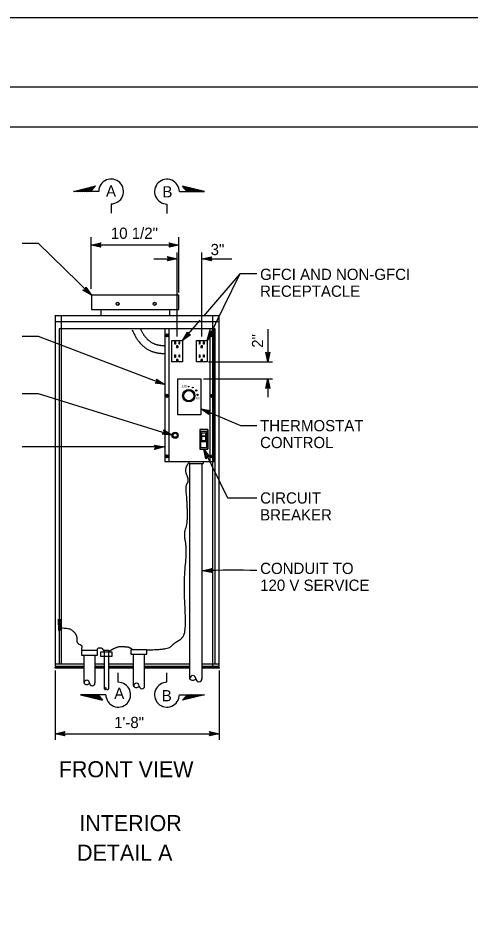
# Model space of a CAD drawing. Extents: x -893 to 867, y -474 to 712.
# Drawn here: x -430 to -148, y 155 to 712 of the extents above; entities that cross this region are included whole.
import ezdxf

# ---------------------------------------------------------------- set-up
doc = ezdxf.new("R2010")
doc.units = 0
for name, color, linetype in [('13 Ramp Align', 7, 'Continuous'), ('border_PLOTTING-ELEMENTS', 7, 'Continuous'), ('border_rw_22x34_Cut_Lines', 7, 'Continuous'), ('border_SHEET', 7, 'Continuous'), ('es_DETAIL', 7, 'Continuous'), ('es_DETAIL-anno', 7, 'Continuous'), ('pp_PRESENTATION', 7, 'Continuous')]:
    doc.layers.add(name, color=color, linetype=linetype)

# ---------------------------------------------------------------- blocks, each defined once
blk = doc.blocks.new('QC1P')
at = {"layer": '13 Ramp Align'}
for p, q in [((0.0981, -0.0688), (0, -0.0688)), ((0, -0.0688), (0, -0.3063)), ((0.0105, -0.0875), (0.0855, -0.0875)), ((0.1, -0.0688), (0.1, -0.3063)), ((0.1, -0.3063), (0.1, -0.0688))]:
    blk.add_line(p, q, dxfattribs=at)
for points in [[(0, -0.0688), (0, -0.3063), (0.1, -0.3063)], [(0.0105, -0.0875), (0.0105, -0.2875), (0.0855, -0.2875), (0.0855, -0.0875)], [(0.023, -0.1125), (0.023, -0.2), (0.073, -0.2), (0.073, -0.15)], [(0.023, -0.2), (0.023, -0.2125), (0.073, -0.2125), (0.073, -0.2)]]:
    blk.add_lwpolyline(points, dxfattribs=at)
for points in [[(0.023, -0.1125), (0.023, -0.15), (0.073, -0.15), (0.073, -0.1125)], [(0.023, -0.15), (0.023, -0.2), (0.073, -0.2), (0.073, -0.15)], [(0.023, -0.15), (0.023, -0.2), (0.073, -0.2), (0.073, -0.15)]]:
    blk.add_lwpolyline(points, close=True, dxfattribs=at)

msp = doc.modelspace()

# ---------------------------------------------------------------- linework, layer by layer
at = {"layer": 'border_PLOTTING-ELEMENTS'}
for points in [[(-893.46, -474.05), (866.55, -474.05), (866.55, 711.96), (-893.46, 711.96)], [(-863.46, 668.96), (836.55, 668.96), (836.55, -431.05), (-863.46, -431.05)]]:
    msp.add_lwpolyline(points, close=True, dxfattribs=at)
at = {"layer": 'border_rw_22x34_Cut_Lines'}
msp.add_lwpolyline([(-863.46, 668.96), (836.55, 668.96), (836.55, -431.05), (-863.46, -431.05)], close=True, dxfattribs=at)
at = {"layer": 'border_SHEET'}
msp.add_line((-813.46, 643.96), (811.55, 643.96), dxfattribs=at)
at = {"layer": 'es_DETAIL'}
for p, q in [((-378.39, 530.15), (-378.39, 526.7)), ((-335.54, 530.15), (-335.54, 526.7)), ((-406.85, 526.62), (-406.85, 307.9)), ((-304.53, 526.31), (-406.85, 526.31)), ((-402.89, 309.18), (-402.89, 526.37)), ((-308.49, 307.9), (-308.49, 526.62)), ((-304.53, 307.9), (-304.53, 526.62)), ((-304.53, 522.48), (-406.85, 522.48)), ((-338.42, 518.08), (-338.42, 435.59)), ((-335.87, 518.08), (-335.87, 435.59)), ((-310.29, 518.08), (-310.29, 435.59)), ((-307.73, 435.59), (-307.73, 518.08)), ((-337.95, 513.58), (-336.48, 514.79)), ((-337.83, 513.43), (-336.35, 514.64)), ((-309.81, 513.58), (-308.34, 514.79)), ((-309.69, 513.43), (-308.22, 514.64)), ((-331.26, 507.13), (-331.26, 506.62)), ((-315.91, 507.13), (-315.91, 506.62)), ((-331.26, 498.69), (-331.26, 498.18)), ((-315.91, 498.69), (-315.91, 498.18)), ((-337.95, 475.91), (-336.48, 477.12)), ((-337.83, 475.76), (-336.35, 476.97)), ((-309.81, 475.91), (-308.34, 477.12)), ((-309.69, 475.76), (-308.22, 476.97)), ((-338.42, 435.59), (-307.73, 435.59)), ((-337.95, 438.24), (-336.48, 439.45)), ((-337.83, 438.08), (-336.35, 439.3)), ((-323.55, 435.6), (-323.55, 434.35)), ((-323.55, 434.35), (-314.46, 434.35)), ((-322.85, 347.41), (-322.85, 434.28)), ((-315.17, 377.15), (-315.17, 434.39)), ((-314.46, 435.6), (-314.46, 434.35)), ((-309.81, 438.24), (-308.34, 439.45)), ((-309.69, 438.08), (-308.22, 439.3)), ((-315.17, 299.93), (-315.17, 377.15)), ((-322.85, 299.93), (-322.85, 348.43)), ((-403.1, 336.84), (-405.07, 336.84)), ((-404.87, 336.84), (-404.86, 330.34)), ((-404.68, 336.84), (-404.66, 330.34)), ((-404.48, 336.84), (-404.46, 330.34)), ((-404.28, 336.84), (-404.27, 330.34)), ((-404.09, 336.84), (-404.07, 330.34)), ((-403.89, 336.84), (-403.87, 330.34)), ((-403.69, 336.84), (-403.68, 330.34)), ((-403.5, 336.84), (-403.48, 330.34)), ((-403.3, 336.84), (-403.28, 330.34)), ((-403.1, 336.84), (-403.08, 330.34)), ((-403.08, 330.34), (-405.05, 330.34)), ((-376.19, 317.92), (-376.19, 293.78)), ((-376.19, 317.92), (-373.63, 317.92)), ((-373.63, 317.92), (-373.63, 293.78)), ((-388.72, 297.52), (-388.72, 314.76)), ((-381.92, 297.52), (-381.92, 314.76)), ((-358.02, 295.59), (-358.02, 315.12)), ((-351.22, 295.59), (-351.22, 315.12)), ((-388.72, 309.18), (-406.85, 309.18)), ((-406.85, 307.9), (-388.72, 307.9)), ((-376.19, 309.18), (-381.92, 309.18)), ((-381.92, 307.9), (-376.19, 307.9)), ((-358.02, 309.18), (-373.63, 309.18)), ((-373.63, 307.9), (-358.02, 307.9)), ((-322.85, 309.18), (-351.22, 309.18)), ((-351.22, 307.9), (-322.85, 307.9)), ((-304.53, 309.18), (-315.17, 309.18)), ((-315.17, 307.9), (-304.53, 307.9))]:
    msp.add_line(p, q, dxfattribs=at)
for points in [[(-384.15, 539.1), (-384.15, 530.15), (-329.79, 530.15), (-329.79, 539.1)], [(-334.08, 510.97), (-327.42, 510.97), (-327.42, 497.66), (-334.08, 497.66)], [(-332.28, 510.2), (-331.9, 510.2), (-331.9, 508.54), (-332.28, 508.54)], [(-329.6, 510.07), (-329.21, 510.07), (-329.21, 508.66), (-329.6, 508.66)], [(-318.73, 510.97), (-312.08, 510.97), (-312.08, 497.66), (-318.73, 497.66)], [(-316.94, 510.2), (-316.55, 510.2), (-316.55, 508.54), (-316.94, 508.54)], [(-314.25, 510.07), (-313.87, 510.07), (-313.87, 508.66), (-314.25, 508.66)], [(-332.28, 502.01), (-331.9, 502.01), (-331.9, 500.35), (-332.28, 500.35)], [(-329.6, 501.88), (-329.21, 501.88), (-329.21, 500.48), (-329.6, 500.48)], [(-316.94, 502.01), (-316.55, 502.01), (-316.55, 500.35), (-316.94, 500.35)], [(-314.25, 501.88), (-313.87, 501.88), (-313.87, 500.48), (-314.25, 500.48)], [(-330.3, 486.95), (-316.06, 486.95), (-316.06, 464.57), (-330.3, 464.57)], [(-390.46, 314.85), (-380.45, 314.85), (-380.45, 317.65), (-390.46, 317.65)], [(-359.63, 315.35), (-349.63, 315.35), (-349.63, 318.15), (-359.63, 318.15)], [(-378.29, 316.88), (-371.5, 316.88), (-371.5, 313.94), (-378.29, 313.94)]]:
    msp.add_lwpolyline(points, close=True, dxfattribs=at)
for points in [[(-307.09, 309.31), (-307.09, 518.08), (-404.29, 518.08), (-404.29, 309.06)], [(-331.26, 506.62), (-330.24, 506.62), (-330.24, 507.13)], [(-315.91, 506.62), (-314.89, 506.62), (-314.89, 507.13)], [(-331.26, 498.18), (-330.24, 498.18), (-330.24, 498.69)], [(-315.91, 498.18), (-314.89, 498.18), (-314.89, 498.69)], [(-388.72, 306.71), (-406.21, 306.71), (-406.85, 306.71), (-406.85, 307.35), (-388.72, 307.35)], [(-381.92, 307.35), (-376.19, 307.35)], [(-376.19, 306.71), (-381.92, 306.71)], [(-373.63, 307.35), (-358.02, 307.35)], [(-358.02, 306.71), (-373.63, 306.71)], [(-351.22, 307.35), (-322.85, 307.35)], [(-322.85, 306.71), (-351.22, 306.71)], [(-305.81, 307.35), (-304.53, 307.35), (-304.53, 306.71), (-315.17, 306.71)], [(-315.17, 307.35), (-305.81, 307.35)]]:
    msp.add_lwpolyline(points, dxfattribs=at)
for centre, radius in [((-367.84, 533.73), 0.959), ((-344.82, 533.73), 0.959), ((-368.31, 534.17), 0.114), ((-367.41, 533.27), 0.114), ((-345.29, 534.17), 0.114), ((-344.38, 533.27), 0.114), ((-337.14, 514.1), 0.959), ((-309.01, 514.1), 0.959), ((-323.55, 476.52), 3.84), ((-323.55, 476.52), 3.2), ((-323.64, 482.18), 0.189), ((-321.04, 481.57), 0.213), ((-318.85, 479.79), 0.369), ((-337.14, 476.43), 0.959), ((-318.07, 477), 0.39), ((-309.01, 476.43), 0.959), ((-332.03, 451.87), 1.92), ((-332.03, 451.87), 1.28), ((-337.14, 438.76), 0.959), ((-309.01, 438.76), 0.959)]:
    msp.add_circle(centre, radius, dxfattribs=at)
for centre, radius, start, end in [((-330.75, 507.13), 0.512, 0, 180), ((-315.4, 507.13), 0.512, 0, 180), ((-330.75, 498.69), 0.512, 0, 180), ((-315.4, 498.69), 0.512, 0, 180), ((-320.99, 300.17), 1.9, 0, 180), ((-387.26, 298.74), 2.18, 220.4626, 321.4881), ((-387.14, 297.5), 1.7, 0, 180), ((-383.74, 297.5), 1.7, 180, 360), ((-356.25, 296.82), 2.18, 220.4626, 321.4881), ((-356.13, 295.58), 1.7, 0, 180), ((-352.73, 295.58), 1.7, 180, 360), ((-321.13, 301.57), 2.44, 220.4626, 321.4881), ((-317.18, 300.17), 1.9, 180, 360), ((-375.54, 294.24), 0.8, 220.4626, 321.4881), ((-375.49, 293.78), 0.624, 0, 180), ((-374.25, 293.78), 0.624, 180, 360)]:
    msp.add_arc(centre, radius, start, end, dxfattribs=at)
for points in [[(-353.85, 518.59), (-351.92, 514.22), (-346.9, 509.41), (-341.54, 507.76), (-338.46, 507.66)], [(-358.77, 517.45), (-356.1, 511.31), (-349.5, 504.99), (-342.3, 502.77), (-338.51, 502.83)], [(-349.63, 318.15), (-336.19, 318.22), (-332.66, 322.45), (-326.66, 325.63), (-325.25, 333.39), (-326.66, 360.91), (-324.55, 380.66), (-326.66, 390.54), (-324.19, 396.54), (-324.55, 411.7), (-325.61, 420.52), (-323.14, 423.35), (-326.31, 430.75), (-323.84, 434.28)], [(-404.35, 331.87), (-398.18, 331.75), (-395.33, 329.63), (-393.25, 326.91), (-393.47, 322.3), (-389.93, 320.86), (-390.43, 319.18), (-390.38, 317.44)], [(-380.82, 317.44), (-380.37, 319.52), (-377.93, 319.42), (-377.3, 318.88), (-376.21, 316.9)], [(-373.63, 316.8), (-371.51, 318.41), (-367.48, 320.17), (-365.34, 320.3), (-361.57, 319.92), (-360.94, 319.92), (-358.68, 318.41)]]:
    msp.add_open_spline(points, degree=2, dxfattribs=at)
at = {"layer": 'es_DETAIL-anno'}
for p, q in [((-384.3, 543.19), (-384.3, 575.37)), ((-329.75, 540.71), (-329.75, 575.37)), ((-384.3, 570.34), (-378.3, 571.67)), ((-329.75, 570.34), (-384.3, 570.34)), ((-378.3, 569), (-384.3, 570.34)), ((-384.3, 570.34), (-384.3, 570.34)), ((-378.52, 569.36), (-382.92, 570.34)), ((-382.91, 570.34), (-378.53, 571.31)), ((-381.54, 570.34), (-378.71, 570.96)), ((-378.75, 569.72), (-381.54, 570.34)), ((-380.16, 570.34), (-378.95, 570.6)), ((-378.93, 570.06), (-380.16, 570.34)), ((-378.3, 571.67), (-379.1, 570.34)), ((-379.1, 570.34), (-378.3, 569)), ((-378.3, 571.67), (-378.3, 571.67)), ((-378.3, 569), (-378.3, 569)), ((-334.95, 570.34), (-335.75, 571.68)), ((-335.75, 571.68), (-335.75, 571.68)), ((-335.75, 571.68), (-329.75, 570.34)), ((-329.75, 570.34), (-335.75, 569.01)), ((-335.75, 569.01), (-334.95, 570.34)), ((-335.75, 569.01), (-335.75, 569.01)), ((-335.54, 571.32), (-331.13, 570.34)), ((-331.14, 570.34), (-335.52, 569.37)), ((-332.52, 570.34), (-335.34, 569.72)), ((-335.3, 570.96), (-332.52, 570.34)), ((-335.13, 570.62), (-333.9, 570.34)), ((-333.9, 570.34), (-335.11, 570.08)), ((-329.75, 570.34), (-329.75, 570.34)), ((-335.95, 561.81), (-336.75, 563.15)), ((-336.75, 563.15), (-336.75, 563.15)), ((-336.75, 563.15), (-330.75, 561.81)), ((-336.53, 562.79), (-332.13, 561.81)), ((-336.3, 562.43), (-333.51, 561.81)), ((-330.75, 513.49), (-330.75, 565.78)), ((-315.45, 513.49), (-315.45, 565.78)), ((-315.45, 561.81), (-309.45, 563.14)), ((-314.06, 561.81), (-309.68, 562.78)), ((-312.68, 561.81), (-309.86, 562.43)), ((-309.45, 563.14), (-310.25, 561.81)), ((-309.45, 563.14), (-309.45, 563.14)), ((-345.28, 561.81), (-330.75, 561.81)), ((-330.75, 561.81), (-336.75, 560.48)), ((-336.75, 560.48), (-335.95, 561.81)), ((-336.75, 560.48), (-336.75, 560.48)), ((-332.14, 561.81), (-336.51, 560.84)), ((-333.51, 561.81), (-336.34, 561.19)), ((-336.12, 562.09), (-334.89, 561.81)), ((-334.89, 561.81), (-336.1, 561.54)), ((-330.75, 561.81), (-330.75, 561.81)), ((-315.45, 561.81), (-296.67, 561.81)), ((-309.45, 560.47), (-315.45, 561.81)), ((-315.45, 561.81), (-315.45, 561.81)), ((-309.66, 560.82), (-314.07, 561.81)), ((-309.9, 561.18), (-312.68, 561.81)), ((-311.3, 561.81), (-310.09, 562.07)), ((-310.07, 561.53), (-311.3, 561.81)), ((-310.25, 561.81), (-309.45, 560.47)), ((-309.45, 560.47), (-309.45, 560.47)), ((-291.62, 552.35), (-312.08, 510.97)), ((-389.51, 542.31), (-388.01, 542.7)), ((-384.28, 539.08), (-389.51, 542.31)), ((-389.51, 542.31), (-389.51, 542.31)), ((-385.28, 540.05), (-389.09, 542.4)), ((-386.26, 541.01), (-388.72, 542.53)), ((-387.25, 541.97), (-388.3, 542.62)), ((-388.01, 542.7), (-387.65, 544.22)), ((-387.94, 543.02), (-387.25, 541.97)), ((-387.82, 543.39), (-386.26, 541.01)), ((-387.74, 543.82), (-385.27, 540.04)), ((-387.65, 544.22), (-387.65, 544.22)), ((-387.65, 544.22), (-384.28, 539.08)), ((-384.28, 539.08), (-384.28, 539.08)), ((-274.22, 518.01), (-274.22, 497.66)), ((-327.42, 510.97), (-324.34, 516.28)), ((-322.37, 514.47), (-327.42, 510.97)), ((-322.78, 514.55), (-326.49, 511.98)), ((-326.48, 511.99), (-324.23, 515.86)), ((-325.55, 513), (-324.1, 515.5)), ((-323.21, 514.62), (-325.55, 513)), ((-324.61, 514.01), (-323.99, 515.08)), ((-323.58, 514.73), (-324.61, 514.01)), ((-324.34, 516.28), (-324.34, 516.28)), ((-324.34, 516.28), (-323.9, 514.79)), ((-323.9, 514.79), (-322.37, 514.47)), ((-322.37, 514.47), (-322.37, 514.47)), ((-312.08, 510.97), (-310.49, 516.9)), ((-308.12, 515.67), (-312.08, 510.97)), ((-311.44, 512.2), (-310.28, 516.53)), ((-308.53, 515.64), (-311.44, 512.19)), ((-310.8, 513.42), (-310.05, 516.21)), ((-308.96, 515.6), (-310.8, 513.42)), ((-310.49, 516.9), (-310.49, 516.9)), ((-310.49, 516.9), (-309.68, 515.58)), ((-310.16, 514.64), (-309.84, 515.84)), ((-309.35, 515.6), (-310.16, 514.64)), ((-309.68, 515.58), (-308.12, 515.67)), ((-308.12, 515.67), (-308.12, 515.67)), ((-327.42, 510.97), (-327.42, 510.97)), ((-312.08, 510.97), (-312.08, 510.97)), ((-274.22, 497.66), (-275.55, 503.66)), ((-275.55, 503.66), (-275.55, 503.66)), ((-275.55, 503.66), (-274.22, 502.86)), ((-274.23, 499.05), (-275.2, 503.43)), ((-274.22, 500.43), (-274.85, 503.25)), ((-274.22, 501.81), (-274.49, 503.02)), ((-274.22, 502.86), (-272.88, 503.66)), ((-272.88, 503.66), (-274.22, 497.66)), ((-273.24, 503.45), (-274.22, 499.04)), ((-273.6, 503.21), (-274.22, 500.43)), ((-273.95, 503.04), (-274.22, 501.81)), ((-272.88, 503.66), (-272.88, 503.66)), ((-311.23, 497.66), (-271.22, 497.66)), ((-274.22, 497.66), (-274.22, 497.66)), ((-344.52, 484.31), (-343.32, 485.29)), ((-338.42, 483.55), (-344.52, 484.31)), ((-344.52, 484.31), (-344.52, 484.31)), ((-339.74, 484.01), (-344.18, 484.57)), ((-341.03, 484.48), (-343.9, 484.84)), ((-343.32, 485.29), (-343.63, 486.83)), ((-343.63, 486.83), (-343.63, 486.83)), ((-343.63, 486.83), (-338.42, 483.55)), ((-342.33, 484.94), (-343.56, 485.1)), ((-343.54, 486.42), (-339.72, 484.01)), ((-343.44, 486), (-341.03, 484.48)), ((-343.39, 485.62), (-342.33, 484.94)), ((-314.33, 487.05), (-271.22, 487.05)), ((-275.56, 481.05), (-274.22, 487.05)), ((-275.21, 481.26), (-274.23, 485.67)), ((-274.22, 487.05), (-274.22, 475.57)), ((-274.22, 487.05), (-274.22, 487.05)), ((-274.22, 487.05), (-272.89, 481.05)), ((-274.22, 485.66), (-273.25, 481.28)), ((-338.42, 483.55), (-338.42, 483.55)), ((-274.22, 481.85), (-275.56, 481.05)), ((-275.56, 481.05), (-275.56, 481.05)), ((-274.85, 481.5), (-274.23, 484.28)), ((-274.5, 481.67), (-274.23, 482.9)), ((-274.23, 484.28), (-273.6, 481.46)), ((-274.23, 482.9), (-273.96, 481.69)), ((-272.89, 481.05), (-274.22, 481.85)), ((-272.89, 481.05), (-272.89, 481.05)), ((-311.06, 464.77), (-316.04, 468.37)), ((-316.04, 468.37), (-316.04, 468.37)), ((-316.04, 468.37), (-310, 467.22)), ((-311.12, 465.18), (-314.77, 467.82)), ((-314.76, 467.82), (-310.36, 466.98)), ((-311.19, 465.6), (-313.5, 467.28)), ((-313.5, 467.28), (-310.66, 466.73)), ((-311.21, 465.99), (-312.24, 466.73)), ((-312.24, 466.73), (-311.02, 466.5)), ((-310, 467.22), (-311.26, 466.31)), ((-311.26, 466.31), (-311.06, 464.77)), ((-311.06, 464.77), (-311.06, 464.77)), ((-310, 467.22), (-310, 467.22)), ((-340.05, 452.62), (-338.85, 453.61)), ((-333.95, 451.87), (-340.05, 452.62)), ((-340.05, 452.62), (-340.05, 452.62)), ((-335.26, 452.33), (-339.71, 452.88)), ((-336.55, 452.8), (-339.42, 453.15)), ((-338.85, 453.61), (-339.16, 455.14)), ((-339.16, 455.14), (-339.16, 455.14)), ((-339.16, 455.14), (-333.95, 451.87)), ((-337.85, 453.26), (-339.08, 453.41)), ((-339.07, 454.73), (-335.25, 452.33)), ((-338.97, 454.32), (-336.55, 452.8)), ((-338.92, 453.93), (-337.85, 453.26)), ((-333.95, 451.87), (-333.95, 451.87)), ((-344.08, 444.4), (-344.94, 445.7)), ((-344.94, 445.7), (-344.94, 445.7)), ((-344.94, 445.7), (-338.89, 444.63)), ((-344.71, 445.36), (-340.26, 444.57)), ((-338.89, 444.63), (-427.48, 444.63)), ((-338.89, 444.63), (-344.82, 443.03)), ((-344.82, 443.03), (-344.08, 444.4)), ((-344.82, 443.03), (-344.82, 443.03)), ((-340.27, 444.57), (-344.6, 443.4)), ((-344.46, 445.01), (-341.65, 444.51)), ((-341.65, 444.51), (-344.44, 443.76)), ((-344.27, 444.67), (-343.03, 444.45)), ((-343.03, 444.45), (-344.22, 444.13)), ((-338.89, 444.63), (-338.89, 444.63)), ((-312.93, 437.21), (-314.12, 443.24)), ((-314.12, 443.24), (-314.12, 443.24)), ((-314.12, 443.24), (-310.49, 438.28)), ((-312.69, 437.55), (-313.57, 441.98)), ((-313.56, 441.97), (-310.91, 438.35)), ((-312.46, 437.91), (-313.01, 440.71)), ((-313.01, 440.71), (-311.3, 438.38)), ((-312.03, 438.48), (-312.93, 437.21)), ((-312.93, 437.21), (-312.93, 437.21)), ((-312.21, 438.21), (-312.46, 439.44)), ((-312.46, 439.44), (-311.72, 438.45)), ((-310.49, 438.28), (-312.03, 438.48)), ((-310.49, 438.28), (-310.49, 438.28)), ((-315.17, 367.34), (-309.23, 368.91)), ((-309.35, 366.59), (-313.79, 367.39)), ((-313.78, 367.4), (-309.45, 368.54)), ((-312.41, 367.45), (-309.61, 368.19)), ((-309.6, 366.94), (-312.41, 367.45)), ((-311.03, 367.5), (-309.83, 367.82)), ((-309.79, 367.28), (-311.03, 367.5)), ((-309.23, 368.91), (-309.98, 367.55)), ((-309.98, 367.55), (-309.12, 366.24)), ((-309.23, 368.91), (-309.23, 368.91)), ((-309.12, 366.24), (-315.17, 367.34)), ((-315.17, 367.34), (-315.17, 367.34)), ((-309.12, 366.24), (-309.12, 366.24)), ((-406.85, 305.17), (-406.85, 261.96)), ((-304.53, 305.17), (-304.53, 261.96)), ((-406.85, 265.83), (-400.85, 267.16)), ((-400.85, 264.49), (-406.85, 265.83)), ((-406.85, 265.83), (-406.85, 265.83)), ((-406.85, 265.83), (-304.53, 265.83)), ((-401.07, 264.84), (-405.47, 265.83)), ((-405.46, 265.83), (-401.09, 266.8)), ((-404.09, 265.82), (-401.26, 266.45)), ((-401.3, 265.2), (-404.09, 265.82)), ((-402.71, 265.82), (-401.5, 266.09)), ((-401.48, 265.55), (-402.71, 265.82)), ((-400.85, 267.16), (-401.65, 265.83)), ((-401.65, 265.83), (-400.85, 264.49)), ((-400.85, 267.16), (-400.85, 267.16)), ((-400.85, 264.49), (-400.85, 264.49)), ((-309.73, 265.83), (-310.53, 267.17)), ((-310.53, 267.17), (-310.53, 267.17)), ((-310.53, 267.17), (-304.53, 265.83)), ((-304.53, 265.83), (-310.53, 264.5)), ((-310.53, 264.5), (-309.73, 265.83)), ((-310.53, 264.5), (-310.53, 264.5)), ((-310.31, 266.81), (-305.91, 265.83)), ((-305.92, 265.82), (-310.3, 264.86)), ((-307.29, 265.83), (-310.12, 265.2)), ((-310.08, 266.45), (-307.29, 265.83)), ((-309.9, 266.1), (-308.67, 265.83)), ((-308.67, 265.83), (-309.88, 265.56)), ((-304.53, 265.83), (-304.53, 265.83))]:
    msp.add_line(p, q, dxfattribs=at)
for points in [[(-427.48, 571.49), (-417.53, 571.49), (-384.15, 539.1)], [(-281.16, 552.35), (-291.62, 552.35), (-314.44, 525.97)], [(-316.55, 523.54), (-327.42, 510.97)], [(-427.48, 513.67), (-417.53, 513.67), (-338.42, 483.55)], [(-427.48, 477.77), (-417.53, 477.77), (-333.95, 451.87)], [(-281.16, 457.67), (-291.11, 457.67), (-316.04, 468.37)], [(-281.16, 412.64), (-299.11, 412.64), (-314.12, 443.24)]]:
    msp.add_lwpolyline(points, dxfattribs=at)
msp.add_ellipse((-329.65, 335.51), major_axis=(-125.44, -9.31), ratio=0.246049, start_param=4.297297, end_param=4.57844, dxfattribs=at)
at = {"layer": 'pp_PRESENTATION'}
for p, q in [((-395.39, 603.8), (-381.7, 607.29)), ((-394.26, 603.8), (-381.99, 606.93)), ((-384.53, 603.8), (-381.7, 607.29)), ((-313.69, 603.65), (-327.38, 607.14)), ((-324.55, 603.65), (-327.38, 607.14)), ((-314.81, 603.65), (-327.09, 606.78)), ((-379.71, 603.8), (-395.39, 603.8)), ((-393.14, 603.8), (-382.28, 606.56)), ((-392.01, 603.8), (-382.58, 606.2)), ((-390.89, 603.8), (-382.87, 605.84)), ((-389.76, 603.8), (-383.16, 605.48)), ((-388.63, 603.8), (-383.46, 605.12)), ((-387.51, 603.8), (-383.75, 604.76)), ((-386.38, 603.8), (-384.04, 604.39)), ((-385.26, 603.8), (-384.34, 604.03)), ((-329.37, 603.65), (-313.69, 603.65)), ((-315.94, 603.65), (-326.79, 606.42)), ((-317.07, 603.65), (-326.5, 606.06)), ((-318.19, 603.65), (-326.21, 605.7)), ((-319.32, 603.65), (-325.91, 605.33)), ((-320.44, 603.65), (-325.62, 604.97)), ((-321.57, 603.65), (-325.33, 604.61)), ((-322.7, 603.65), (-325.04, 604.25)), ((-323.82, 603.65), (-324.74, 603.89)), ((-371.96, 596.05), (-371.96, 590.17)), ((-337.11, 595.91), (-337.11, 590.02)), ((-367.51, 297.93), (-367.51, 303.82)), ((-337.11, 297.93), (-337.11, 303.82)), ((-390.94, 290.19), (-377.25, 286.7)), ((-375.25, 290.19), (-390.94, 290.19)), ((-389.81, 290.19), (-377.54, 287.06)), ((-388.69, 290.19), (-377.83, 287.42)), ((-387.56, 290.19), (-378.12, 287.79)), ((-386.43, 290.19), (-378.42, 288.15)), ((-385.31, 290.19), (-378.71, 288.51)), ((-384.18, 290.19), (-379, 288.87)), ((-383.06, 290.19), (-379.3, 289.23)), ((-381.93, 290.19), (-379.59, 289.6)), ((-380.8, 290.19), (-379.88, 289.96)), ((-380.07, 290.19), (-377.25, 286.7)), ((-329.37, 290.19), (-313.69, 290.19)), ((-313.69, 290.19), (-327.38, 286.7)), ((-324.55, 290.19), (-327.38, 286.7)), ((-314.81, 290.19), (-327.09, 287.06)), ((-315.94, 290.19), (-326.79, 287.42)), ((-317.07, 290.19), (-326.5, 287.79)), ((-318.19, 290.19), (-326.21, 288.15)), ((-319.32, 290.19), (-325.91, 288.51)), ((-320.44, 290.19), (-325.62, 288.87)), ((-321.57, 290.19), (-325.33, 289.23)), ((-322.7, 290.19), (-325.04, 289.6)), ((-323.82, 290.19), (-324.74, 289.96))]:
    msp.add_line(p, q, dxfattribs=at)
for centre, start, end in [((-371.96, 603.8), 269.9995, 180), ((-337.11, 603.65), 0, 270.0005), ((-367.51, 290.19), 180, 90.0005), ((-337.11, 290.19), 89.9995, 360)]:
    msp.add_arc(centre, 7.74, start, end, dxfattribs=at)

# ---------------------------------------------------------------- block references
at = {"layer": 'es_DETAIL', "xscale": 51.1605276, "yscale": 51.1605276}
msp.add_blockref('QC1P', (-316.68, 458.91), dxfattribs=at)

# ---------------------------------------------------------------- texts
at = {"layer": 'es_DETAIL'}
for s, p in [('130', (-328.01, 481.71)), ('80', (-318.95, 474.16))]:
    msp.add_text(s, height=1.422, dxfattribs=at).set_placement(p)
at = {"layer": 'es_DETAIL-anno'}
for s, height, p in [('10 1/2"', 7, (-372.11, 574.25)), ('3"', 7, (-309.91, 564.1)), ('GFCI AND NON-GFCI', 7, (-279.06, 548.63)), ('RECEPTACLE', 7, (-279.06, 538.13)), ('THERMOSTAT', 7, (-279.06, 454.33)), ('CONTROL', 7, (-279.06, 443.83)), ('CIRCUIT', 7, (-279.01, 409.26)), ('BREAKER', 7, (-279.01, 398.76)), ('CONDUIT TO', 7, (-279.01, 365.4)), ('120 V SERVICE', 7, (-279.01, 354.9)), ('1\'-8"', 7, (-370.06, 269.38)), ('FRONT VIEW', 10, (-404.56, 238.72)), ('INTERIOR', 10, (-391.79, 205.17)), ('DETAIL A', 10, (-393.18, 186.75))]:
    msp.add_text(s, height=height, dxfattribs=at).set_placement(p)
msp.add_text('2"', height=7, rotation=90, dxfattribs=at).set_placement((-277.14, 506.34))
at = {"layer": 'pp_PRESENTATION'}
for s, p in [('A', (-375.13, 600.54)), ('B', (-339.97, 600.07)), ('A', (-370, 287.52)), ('B', (-340.38, 286.04))]:
    msp.add_text(s, height=7, dxfattribs=at).set_placement(p)

doc.saveas('drawing.dxf')
